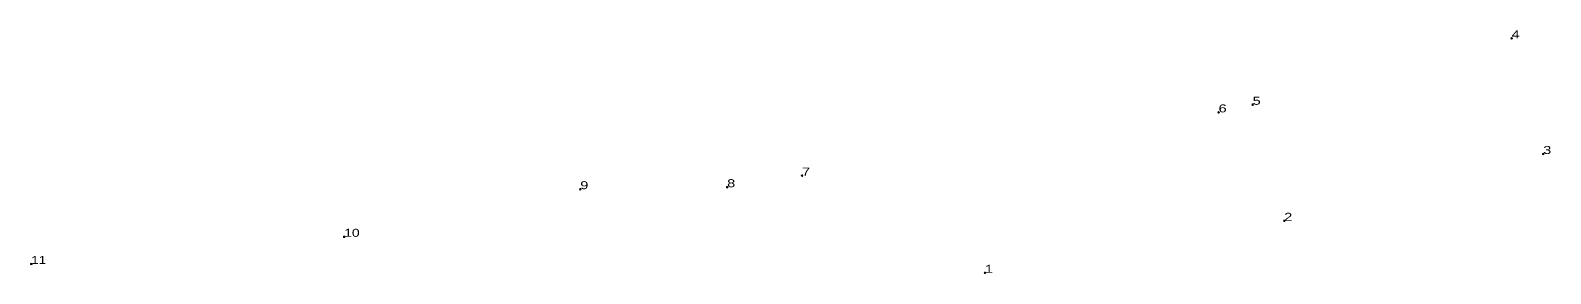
# Model space of a CAD drawing. Header units: metres. Extents: x 549283 to 549416, y 1837939 to 1838212.
# Drawn here: x 549359.14 to 549397.12, y 1838145.55 to 1838151.63 of the extents above; entities that cross this region are included whole.
import ezdxf

# ---------------------------------------------------------------- set-up
doc = ezdxf.new("R2010")
doc.units = ezdxf.units.M
doc.header["$LTSCALE"] = 0.08
doc.header["$PDMODE"] = 32
doc.header["$PDSIZE"] = 0.04
doc.layers.add('12', color=7, linetype='Continuous')
doc.layers.add('7', color=7, linetype='Continuous', lineweight=13)

msp = doc.modelspace()

# ---------------------------------------------------------------- linework, layer by layer
at = {"layer": '7'}
for p in [(549396.15, 1838151.43), (549388.83, 1838149.58), (549389.68, 1838149.77), (549396.94, 1838148.54), (549378.42, 1838148), (549372.88, 1838147.66), (549376.55, 1838147.71), (549390.47, 1838146.87), (549366.98, 1838146.47), (549359.16, 1838145.79), (549382.99, 1838145.57)]:
    msp.add_point(p, dxfattribs=at)

# ---------------------------------------------------------------- texts
at = {"layer": '12'}
for s, width, p in [('4', 1.35, (549396.15, 1838151.43)), ('5', 1.35, (549389.68, 1838149.77)), ('6', 1.35, (549388.83, 1838149.58)), ('3', 1.35, (549396.94, 1838148.54)), ('7', 1.35, (549378.42, 1838148)), ('9', 1.35, (549372.88, 1838147.66)), ('8', 1.35, (549376.55, 1838147.71)), ('2', 1.35, (549390.47, 1838146.87)), ('10', 1.3, (549366.98, 1838146.47)), ('11', 1.25, (549359.16, 1838145.79)), ('1', 1.35, (549382.99, 1838145.57))]:
    msp.add_text(s, height=0.2, dxfattribs=dict(at, width=width)).set_placement(p)

doc.saveas('drawing.dxf')
